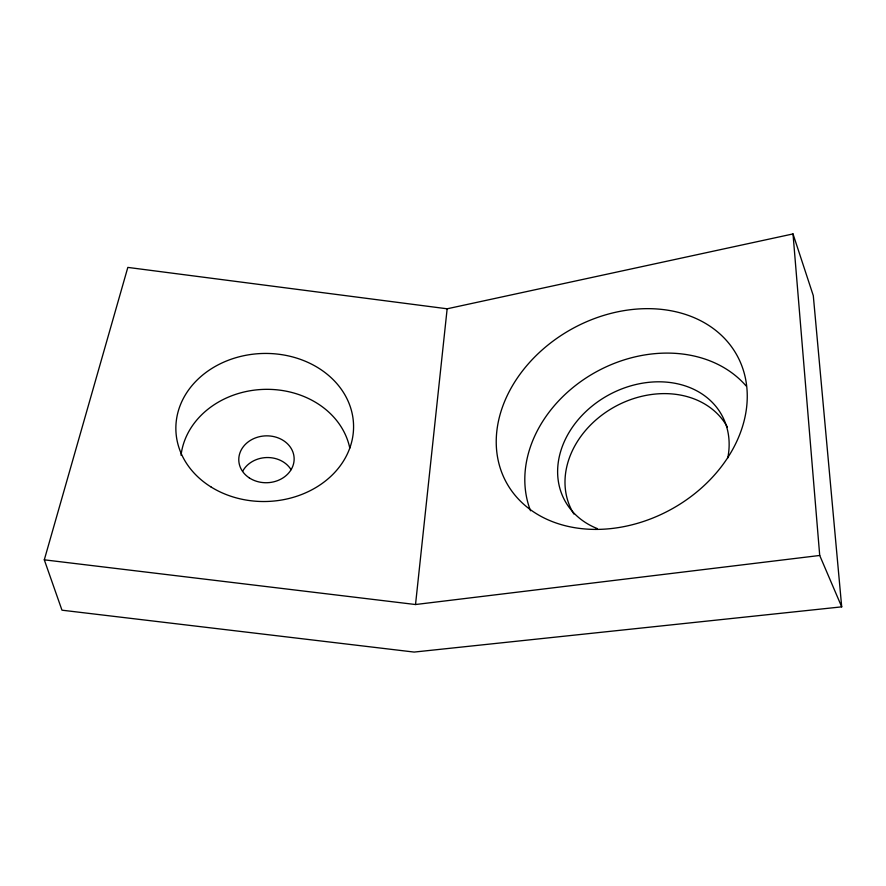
<?xml version="1.0" encoding="UTF-8"?>
<svg xmlns="http://www.w3.org/2000/svg" width="886" height="886" viewBox="0 0 886 886"><rect width="100%" height="100%" fill="white"/><g stroke="black" fill="none" stroke-linecap="round" stroke-linejoin="round"><path stroke-width="1.33" d="M44.3 559.83L415.523 604.529L447.153 308.793L793.014 233.926L813.293 295.647L841.7 606.855L414.15 652.074L61.976 610.188L44.3 559.83L127.828 267.406L447.153 308.793M415.523 604.529L819.716 555.467L841.7 606.855M793.014 233.926L819.716 555.467M530.537 510.779A125.812 101.392 -28.2 0 1 593.266 373.515A125.812 101.392 -28.2 0 1 746.134 385.986M597.33 528.599A89.364 71.954 -28.3 0 1 565.7 438.614A89.364 71.954 -28.3 0 1 669.417 382.431A89.364 71.954 -28.3 0 1 727.771 457.94M573.884 514.024A88.246 71.622 -28 0 1 613.655 407.383A88.246 71.622 -28 0 1 727.34 427.008M242.653 471.274A26.957 23.047 -2.9 0 1 266.509 457.553A26.957 23.047 -2.9 0 1 291.051 469.669M181.043 455.249A85.244 72.187 -2.4 0 1 262.788 389.419A85.244 72.187 -2.4 0 1 349.793 448.139M595.669 529.407A131.671 102.953 -29 0 0 741.084 363.936A131.671 102.953 -29 0 0 528.455 363.692A131.671 102.953 -29 0 0 595.669 529.407M211.2 487.078A88.877 74.036 -1.7 0 0 352.905 435.757A88.877 74.036 -1.7 0 0 230.028 359.627A88.877 74.036 -1.7 0 0 211.2 487.078M249.243 477.853A27.688 23.435 -2.4 0 0 293.842 462.426A27.688 23.435 -2.4 0 0 256.298 437.606A27.688 23.435 -2.4 0 0 249.243 477.853"/></g></svg>
